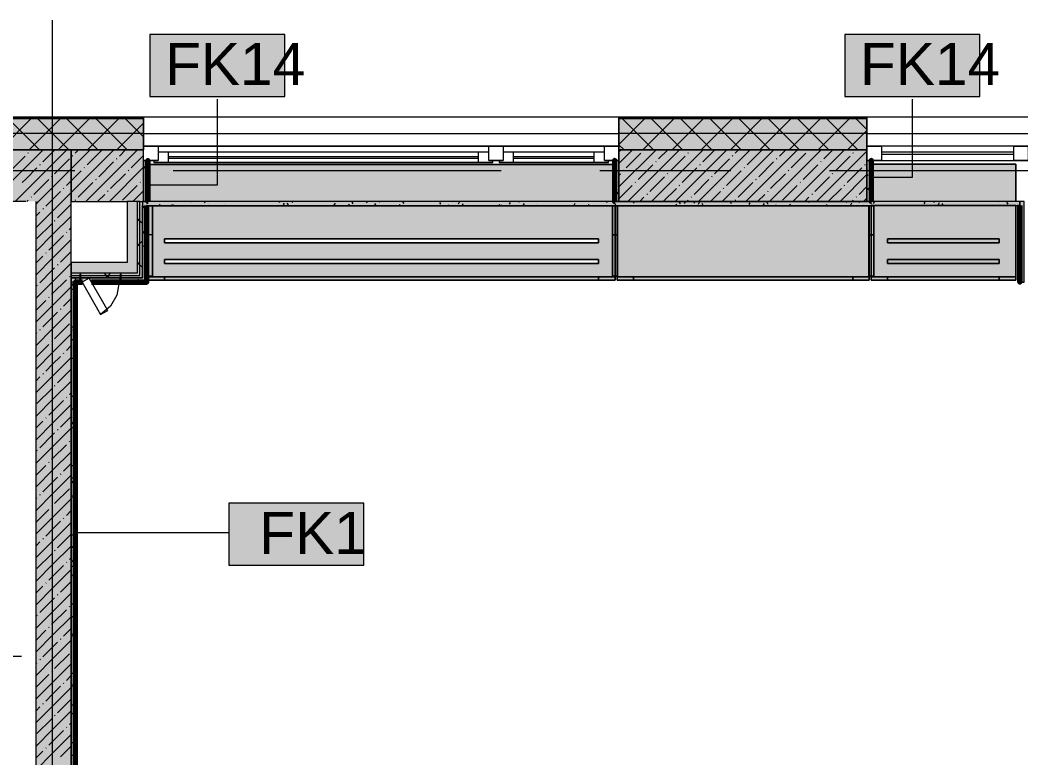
# Model space of a CAD drawing. Header units: millimetres. Extents: x -3817 to 677485, y -22715 to 103890.
# Drawn here: x 652628 to 657471, y 20333 to 23904 of the extents above; entities that cross this region are included whole.
import ezdxf

# ---------------------------------------------------------------- set-up
doc = ezdxf.new("R2010")
doc.units = ezdxf.units.MM
doc.layers.add('PDF _Геометрия', color=7, linetype='Continuous', true_color=0x1d1d1d)
doc.layers.add('PDF _Сплошная заливка', color=7, linetype='Continuous', true_color=0xffffff)
doc.layers.add('PDF _Текст', color=7, linetype='Continuous')
doc.styles.add('PDF GOST-Common', font='arial.ttf')

msp = doc.modelspace()

# ---------------------------------------------------------------- hatches: boundary and pattern name
at = {"layer": 'PDF _Сплошная заливка', "transparency": 33554559}
h = msp.add_hatch(color=256, dxfattribs=at)
h.paths.add_polyline_path([(677305.5, 23275.9), (677305.5, 23425.9), (672225.7, 23425.9), (672225.7, 23275.9), (677155.5, 23275.9)], flags=0)
h.paths.add_polyline_path([(666710.8, 23275.9), (666775.9, 23275.9), (666775.9, 23425.9), (665625.5, 23425.9), (665625.5, 23275.9)], flags=0)
h.paths.add_polyline_path([(663325.5, 23275.9), (663325.5, 23425.9), (662025.9, 23425.9), (662025.9, 23275.9), (663125.5, 23275.9)], flags=0)
h.paths.add_polyline_path([(671015.1, 23275.9), (671325.7, 23275.9), (671325.7, 23425.9), (669975.9, 23425.9), (669975.9, 23275.9)], flags=0)
h.paths.add_polyline_path([(667675.9, 23275.9), (669075.9, 23275.9), (669075.9, 23425.9), (667675.9, 23425.9)], flags=0)
h.paths.add_polyline_path([(645365.5, 23275.9), (645385.5, 23275.9), (645385.5, 23425.9), (645365.5, 23425.9)], flags=0)
h.paths.add_polyline_path([(661125.9, 23275.9), (661125.9, 23425.9), (659825.9, 23425.9), (659825.9, 23275.9), (660971.8, 23275.9)], flags=0)
h.paths.add_polyline_path([(658245.5, 23275.9), (658925.9, 23275.9), (658925.9, 23425.9), (657505.5, 23425.9), (657505.5, 23275.9), (658102.3, 23275.9)], flags=0)
h.paths.add_polyline_path([(652875.5, 23275.9), (653225.5, 23275.9), (653225.5, 23425.9), (648685.5, 23425.9), (648685.5, 23275.9), (652655.5, 23275.9)], flags=0)
h.paths.add_polyline_path([(656667.6, 23275.9), (656725.5, 23275.9), (656725.5, 23425.9), (655525.5, 23425.9), (655525.5, 23275.9)], flags=0)
h = msp.add_hatch(color=256, dxfattribs=at)
h.paths.add_polyline_path([(652655.5, 23025.9), (652655.5, 23275.9), (648685.5, 23275.9), (648685.5, 23025.9), (652536.1, 23025.9)], flags=0)
h.paths.add_polyline_path([(645125.5, 23025.9), (645385.5, 23025.9), (645385.5, 23275.9), (645105.5, 23275.9), (645105.5, 23025.9)], flags=0)
for points in [[(652655.5, 19405.9), (652875.5, 19405.9), (652875.5, 23275.9), (652655.5, 23275.9), (652655.5, 23025.9), (652785.5, 23025.9), (652785.5, 19635.9), (652655.5, 19635.9), (652655.5, 19625.9)], [(653208, 22655.9), (653220.5, 22655.9), (653220.5, 23025.9), (653208, 23025.9), (653208, 22668.4)], [(653240.5, 23005.9), (657465.5, 23005.9), (657465.5, 23025.9), (653220.5, 23025.9), (653220.5, 23005.9)], [(652875.5, 22668.4), (652917.7, 22668.4), (652917.7, 22674.9), (652922.7, 22674.9), (652922.7, 22668.4), (653112.7, 22670), (653112.7, 22674.9), (653117.7, 22674.9), (653117.7, 22668.4), (653195.5, 22668.4), (653195.5, 22680.9), (652875.5, 22680.9)], [(652875.5, 15775.9), (652895.5, 15775.9), (652895.5, 22655.9), (652875.5, 22655.9), (652875.5, 16308.4)]]:
    msp.add_hatch(color=256, dxfattribs=at).paths.add_polyline_path(points)
h = msp.add_hatch(color=256, dxfattribs=at)
h.paths.add_polyline_path([(665625.5, 23025.9), (666775.9, 23025.9), (666775.9, 23275.9), (665625.5, 23275.9)], flags=0)
h.paths.add_polyline_path([(673115.5, 23025.9), (673115.5, 23275.9), (672925.5, 23275.9), (672925.5, 23025.9)], flags=0)
h.paths.add_polyline_path([(668175.9, 23025.9), (669075.9, 23025.9), (669075.9, 23275.9), (668175.9, 23275.9), (668175.9, 23115.1)], flags=0)
h.paths.add_polyline_path([(671325.7, 23025.9), (671325.7, 23275.9), (669975.9, 23275.9), (669975.9, 23025.9), (671015.1, 23025.9)], flags=0)
h.paths.add_polyline_path([(656667.6, 23025.9), (656725.5, 23025.9), (656725.5, 23275.9), (655525.5, 23275.9), (655525.5, 23025.9)], flags=0)
h.paths.add_polyline_path([(653195.5, 23025.9), (653225.5, 23025.9), (653225.5, 23275.9), (652875.5, 23275.9), (652875.5, 23025.9), (653145.5, 23025.9)], flags=0)
h.paths.add_polyline_path([(662238.4, 23025.9), (662425.5, 23025.9), (662425.5, 23275.9), (662025.9, 23275.9), (662025.9, 23025.9), (662225.9, 23025.9)], flags=0)
h.paths.add_polyline_path([(658245.5, 23025.9), (658925.9, 23025.9), (658925.9, 23275.9), (658245.5, 23275.9)], flags=0)
h.paths.add_polyline_path([(663325.5, 23025.9), (663325.5, 23275.9), (663125.5, 23275.9), (663125.5, 23025.9), (663313.4, 23025.9)], flags=0)
h.paths.add_polyline_path([(659825.9, 23025.9), (661125.9, 23025.9), (661125.9, 23275.9), (659825.9, 23275.9)], flags=0)
at = {"layer": 'PDF _Сплошная заливка', "true_color": 0xeae6de, "transparency": 33554559}
for points in [[(653798.1, 23025.9), (655504.5, 23025.9), (655504.5, 23205.1), (653246.5, 23205.1), (653246.5, 23025.9)], [(656736.7, 22644.9), (656736.7, 23004.9), (655516.5, 23004.9), (655516.5, 22644.9), (656667.6, 22644.9)]]:
    msp.add_hatch(color=254, dxfattribs=at).paths.add_polyline_path(points)
h = msp.add_hatch(color=254, dxfattribs=at)
h.paths.add_polyline_path([(653246.5, 22645.2), (655506.5, 22645.2), (655506.5, 23005.1), (653268.5, 23003.5), (653266.4, 22665.1), (653246.5, 22665.1)], flags=0)
h.paths.add_polyline_path([(653326.5, 22725.2), (653326.5, 22745.2), (655426.5, 22745.2), (655426.5, 22725.2), (653798.1, 22725.2)], flags=0)
h.paths.add_polyline_path([(653326.5, 22825.2), (653326.5, 22845.2), (655426.5, 22845.2), (655426.5, 22825.2), (653798.1, 22825.2)], flags=0)
at = {"layer": 'PDF _Сплошная заливка', "true_color": 0xf4f2ee, "transparency": 33554559}
msp.add_hatch(color=7, dxfattribs=at).paths.add_polyline_path([(653246.5, 22665.1), (653268.5, 22667.2), (653268.5, 23005.1), (653246.5, 23005.1), (653246.5, 22987.5)])
at = {"layer": 'PDF _Сплошная заливка', "true_color": 0xe7e7e7, "transparency": 33554559}
msp.add_hatch(color=254, dxfattribs=at).paths.add_polyline_path([(653080.7, 22680.9), (653145.5, 22680.9), (653145.5, 22730.9), (652875.5, 22730.9), (652875.5, 22680.9), (652895.5, 22680.9)])
at = {"layer": 'PDF _Сплошная заливка', "transparency": 33554559}
h = msp.add_hatch(color=256, dxfattribs=at)
h.paths.add_polyline_path([(653112.7, 22655.9), (653112.7, 22668.4), (652922.7, 22668.4), (652922.7, 22655.9), (653080.7, 22655.9)], flags=0)
h.paths.add_polyline_path([(653208, 22655.9), (653208, 22668.4), (653117.7, 22667), (653117.7, 22655.9), (653145.5, 22655.9)], flags=0)
h.paths.add_polyline_path([(652875.5, 22655.9), (652917.7, 22657), (652917.7, 22668.4), (652875.5, 22668.4)], flags=0)
h = msp.add_hatch(color=256, dxfattribs=at)
h.paths.add_polyline_path([(652927.7, 22635.9), (652929.4, 22635.9), (652962.4, 22654.9), (652973.3, 22635.9), (653112.7, 22635.9), (653112.7, 22655.9), (652922.7, 22655.9), (652922.7, 22635.9)], flags=0)
h.paths.add_polyline_path([(652917.7, 22635.9), (652917.7, 22655.9), (652875.5, 22655.9), (652875.5, 22635.9)], flags=0)
h.paths.add_polyline_path([(653220.5, 22635.9), (653220.5, 22655.9), (653117.7, 22655.9), (653117.7, 22635.9)], flags=0)

# ---------------------------------------------------------------- linework, layer by layer
at = {"layer": 'PDF _Геометрия', "color": 253, "lineweight": 9, "true_color": 0xaaaaaa}
for points in [[(652785.5, 19080.6), (652785.5, 21404.1), (652785.5, 23904.1)], [(655525.5, 23293.9), (653225.5, 23293.9)], [(653295.5, 23293.9), (655455.5, 23293.9)], [(657505.5, 23293.9), (656725.5, 23293.9)], [(657435.5, 23263.9), (656795.5, 23263.9)], [(657435.5, 23253.9), (656795.5, 23253.9)], [(653225.5, 23223.9), (653295.5, 23223.9)], [(653345.5, 23243.9), (654845.5, 23243.9)], [(654845.5, 23233.9), (653345.5, 23233.9)], [(655015.5, 23243.9), (655405.5, 23243.9)], [(655405.5, 23233.9), (655015.5, 23233.9)], [(655455.5, 23223.9), (655525.5, 23223.9)], [(656725.5, 23223.9), (657505.5, 23223.9)], [(652257.7, 23175.9), (652892.7, 23175.9)], [(653368.9, 23175.9), (654956.4, 23175.9)], [(655432.7, 23175.9), (656067.7, 23175.9)], [(656543.9, 23175.9), (658131.4, 23175.9)], [(652705.5, 19635.9), (652705.5, 23025.9)], [(653107.7, 22634.9), (653096.9, 22573.3), (653065.6, 22519.2), (653017.7, 22479)]]:
    msp.add_lwpolyline(points, dxfattribs=at)
at = {"layer": 'PDF _Геометрия', "color": 7, "lineweight": 9}
for points in [[(653909.6, 23834.8), (653256.5, 23834.8), (653256.5, 23534.8), (653909.6, 23534.8)], [(657272, 23834.8), (656618.9, 23834.8), (656618.9, 23534.8), (657272, 23534.8)], [(648685.5, 23275.9), (652655.5, 23275.9)], [(653225.5, 23275.9), (652875.5, 23275.9)], [(656725.5, 23275.9), (655525.5, 23275.9)], [(655525.5, 23025.9), (656725.5, 23025.9)], [(654291, 21565.6), (653637.9, 21565.6), (653637.9, 21265.6), (654291, 21265.6)]]:
    msp.add_lwpolyline(points, close=True, dxfattribs=at)
for points in [[(653246.7, 23106.9), (653583.1, 23106.9), (653583.1, 23520.9)], [(656760.3, 23143.4), (656945.5, 23143.4), (656945.5, 23520.9)], [(653225.5, 23428.9), (648685.5, 23428.9)], [(653225.5, 23425.9), (648685.5, 23425.9)], [(656725.5, 23428.9), (655525.5, 23428.9)], [(656725.5, 23425.9), (655525.5, 23425.9)], [(653225.5, 23354.9), (648685.5, 23354.9)], [(656725.5, 23354.9), (655525.5, 23354.9)], [(652875.5, 22680.9), (652895.5, 22680.9), (653145.5, 22680.9), (653195.5, 22680.9), (653195.5, 23025.9), (653145.5, 23025.9)], [(653117.7, 22668.4), (653145.5, 22668.4), (653195.5, 22668.4), (653208, 22668.4), (653208, 23025.9), (653195.5, 23025.9)], [(653208, 23025.9), (653220.5, 23025.9), (653225.5, 23025.9), (653220.5, 23025.9), (653220.5, 23005.9)], [(657464.5, 23005.9), (657465.5, 23005.9)], [(652875.5, 22668.4), (652895.5, 22668.4), (652917.7, 22668.4)], [(652922.7, 22668.4), (653112.7, 22668.4)], [(652875.5, 22635.9), (652875.5, 22655.9), (652895.5, 22655.9)], [(652895.5, 15795.9), (652895.5, 22634.9)], [(652908.2, 21423.7), (653637.9, 21423.7)], [(652635, 20823.9), (652122.7, 20823.9)]]:
    msp.add_lwpolyline(points, dxfattribs=at)
at = {"layer": 'PDF _Геометрия', "color": 9, "lineweight": 9, "true_color": 0xc0c0c0}
for points in [[(655525.5, 23223.7), (655525.5, 23275.9), (655525.5, 23025.9), (653225.5, 23025.9), (653225.5, 23275.9), (653225.5, 23433.9), (648685.5, 23433.9), (648685.5, 23275.9), (648685.5, 23025.9), (652536.1, 23025.9)], [(657505.5, 23433.9), (656725.5, 23433.9), (656725.5, 23275.9), (656725.5, 23433.9), (655525.5, 23433.9), (655525.5, 23275.9), (655525.5, 23433.9), (653225.5, 23433.9), (653225.5, 23275.9)], [(649795.5, 19405.9), (652655.5, 19405.9), (652875.5, 19405.9), (652875.5, 23275.9), (652655.5, 23275.9), (652875.5, 23275.9), (652875.5, 23025.9), (653145.5, 23025.9), (653145.5, 22730.9), (652895.5, 22730.9), (652875.5, 22730.9), (652875.5, 22680.9), (652875.5, 22668.4), (652875.5, 22655.9), (652875.5, 22635.9), (652875.5, 15775.9), (652895.5, 15775.9), (653170.5, 15775.9)], [(652655.5, 23025.9), (652536.1, 23025.9), (648685.5, 23025.9), (648685.5, 23005.9), (652536.1, 23005.9)], [(653117.7, 22635.9), (653220.5, 22635.9), (653240.5, 22635.9), (653240.5, 23005.9)], [(653241.5, 23005.9), (657464.5, 23005.9)], [(657465.5, 23005.9), (657465.5, 23025.9), (656725.5, 23025.9)], [(657485.5, 22635.9), (657485.5, 23025.9), (657465.5, 23025.9), (657465.5, 22634.9), (657485.5, 22634.9)], [(652895.5, 22635.9), (652895.5, 22655.9), (652917.7, 22655.9), (652875.5, 22655.9)], [(652917.7, 22635.9), (652875.5, 22635.9)], [(652929.4, 22635.9), (652922.7, 22635.9)], [(653112.7, 22635.9), (652973.3, 22635.9)]]:
    msp.add_lwpolyline(points, dxfattribs=at)
at = {"layer": 'PDF _Геометрия', "lineweight": 9}
for points in [[(652530, 23275.9), (652680, 23425.9)], [(652722.1, 23275.9), (652572.1, 23425.9)], [(652671.4, 23275.9), (652821.4, 23425.9)], [(652863.5, 23275.9), (652713.5, 23425.9)], [(652812.9, 23275.9), (652962.9, 23425.9)], [(653004.9, 23275.9), (652854.9, 23425.9)], [(652954.3, 23275.9), (653104.3, 23425.9)], [(653146.4, 23275.9), (652996.4, 23425.9)], [(653095.7, 23275.9), (653225.5, 23405.6)], [(653225.5, 23338.2), (653137.8, 23425.9)], [(655525.5, 23301.5), (655649.9, 23425.9)], [(655692, 23275.9), (655542, 23425.9)], [(655641.3, 23275.9), (655791.3, 23425.9)], [(655833.4, 23275.9), (655683.4, 23425.9)], [(655782.7, 23275.9), (655932.7, 23425.9)], [(655974.8, 23275.9), (655824.8, 23425.9)], [(655924.1, 23275.9), (656074.1, 23425.9)], [(656116.2, 23275.9), (655966.2, 23425.9)], [(656065.5, 23275.9), (656215.5, 23425.9)], [(656257.6, 23275.9), (656107.6, 23425.9)], [(656207, 23275.9), (656357, 23425.9)], [(656399.1, 23275.9), (656249.1, 23425.9)], [(656348.4, 23275.9), (656498.4, 23425.9)], [(656540.5, 23275.9), (656390.5, 23425.9)], [(656489.8, 23275.9), (656639.8, 23425.9)], [(656681.9, 23275.9), (656531.9, 23425.9)], [(656725.5, 23373.7), (656673.3, 23425.9)], [(656631.2, 23275.9), (656725.5, 23370.1)], [(655550.5, 23275.9), (655525.5, 23300.9)], [(652489.7, 23025.9), (652655.5, 23191.6), (652739.7, 23275.9)], [(652603.8, 23025.9), (652655.5, 23077.6), (652853.8, 23275.9)], [(652666.9, 23260.1), (652669.3, 23262.5)], [(652681.2, 23274.3), (652682.7, 23275.9)], [(652705.5, 23013.5), (652717.8, 23025.9), (652875.5, 23183.5), (652967.8, 23275.9)], [(652705.5, 22899.5), (652785.5, 22979.5), (652875.5, 23069.5), (653081.9, 23275.9)], [(652738.2, 23217.3), (652796.7, 23275.9)], [(652880.8, 23245.8), (652883.1, 23248.2)], [(652895, 23260.1), (652910.8, 23275.9)], [(652945.9, 23025.9), (653195.9, 23275.9)], [(652952, 23203.1), (653023.3, 23274.3)], [(653108.9, 23245.8), (653138.9, 23275.9)], [(653165.9, 23188.8), (653225.5, 23248.4)], [(655525.5, 23210.4), (655590.9, 23275.9)], [(655525.5, 23096.3), (655705, 23275.9)], [(655525.5, 23267.4), (655533.9, 23275.9)], [(655560.9, 23188.8), (655632.2, 23260.1)], [(655569, 23025.9), (655819, 23275.9)], [(655646.5, 23274.3), (655648, 23275.9)], [(655683.1, 23025.9), (655933.1, 23275.9)], [(655717.7, 23231.6), (655762, 23275.9)], [(655797.1, 23025.9), (656047.1, 23275.9)], [(655860.3, 23260.1), (655862.7, 23262.5)], [(655874.6, 23274.3), (655876.1, 23275.9)], [(655911.2, 23025.9), (656161.2, 23275.9)], [(655931.6, 23217.3), (655990.1, 23275.9)], [(656025.2, 23025.9), (656275.2, 23275.9)], [(656074.1, 23245.8), (656076.5, 23248.2)], [(656088.4, 23260.1), (656104.2, 23275.9)], [(656139.3, 23025.9), (656389.3, 23275.9)], [(656145.4, 23203.1), (656216.7, 23274.3)], [(656253.3, 23025.9), (656503.3, 23275.9)], [(656302.2, 23245.8), (656332.3, 23275.9)], [(656359.3, 23188.8), (656430.5, 23260.1)], [(656367.4, 23025.9), (656617.4, 23275.9)], [(656444.8, 23274.3), (656446.3, 23275.9)], [(656481.4, 23025.9), (656725.5, 23269.9)], [(656516.1, 23231.6), (656560.4, 23275.9)], [(656658.6, 23260.1), (656661, 23262.5)], [(656672.9, 23274.3), (656674.4, 23275.9)], [(652581.4, 23174.6), (652652.7, 23245.8)], [(652723.9, 23203.1), (652726.3, 23205.4)], [(652795.2, 23160.3), (652866.5, 23231.6)], [(653009.1, 23146), (653080.3, 23217.3)], [(653094.6, 23231.6), (653097, 23233.9)], [(655617.9, 23131.8), (655689.2, 23203.1)], [(655703.5, 23217.3), (655705.8, 23219.7)], [(655774.8, 23174.6), (655846, 23245.8)], [(655917.3, 23203.1), (655919.7, 23205.4)], [(655988.6, 23160.3), (656059.9, 23231.6)], [(656202.4, 23146), (656273.7, 23217.3)], [(656288, 23231.6), (656290.4, 23233.9)], [(656416.3, 23131.8), (656487.6, 23203.1)], [(656501.8, 23217.3), (656504.2, 23219.7)], [(656573.1, 23174.6), (656644.4, 23245.8)], [(656715.7, 23203.1), (656718, 23205.4)], [(652638.4, 23117.5), (652655.5, 23134.6), (652709.7, 23188.8)], [(652852.2, 23103.3), (652875.5, 23126.5), (652923.5, 23174.6)], [(652937.8, 23188.8), (652940.2, 23191.2)], [(653060, 23025.9), (653225.5, 23191.4)], [(653066.1, 23089), (653137.4, 23160.3)], [(653151.6, 23174.6), (653154, 23176.9)], [(655525.5, 23153.4), (655532.4, 23160.3)], [(655546.7, 23174.6), (655549, 23176.9)], [(655760.5, 23160.3), (655762.9, 23162.7)], [(655831.8, 23117.5), (655903.1, 23188.8)], [(656045.6, 23103.3), (656116.9, 23174.6)], [(656131.2, 23188.8), (656133.5, 23191.2)], [(656259.5, 23089), (656330.7, 23160.3)], [(656345, 23174.6), (656347.4, 23176.9)], [(656558.8, 23160.3), (656561.2, 23162.7)], [(656595.5, 23025.9), (656725.5, 23155.9)], [(656630.1, 23117.5), (656701.4, 23188.8)], [(652695.4, 23060.5), (652766.7, 23131.8)], [(652781, 23146), (652783.3, 23148.4)], [(652909.3, 23046.2), (652980.6, 23117.5)], [(652994.8, 23131.8), (652997.2, 23134.2)], [(653123.1, 23032), (653194.4, 23103.3)], [(653208.7, 23117.5), (653211, 23119.9)], [(653222.9, 23131.8), (653225.5, 23134.4)], [(655525.5, 23039.3), (655589.4, 23103.3)], [(655603.7, 23117.5), (655606.1, 23119.9)], [(655675, 23074.8), (655746.2, 23146)], [(655817.5, 23103.3), (655819.9, 23105.6)], [(655888.8, 23060.5), (655960.1, 23131.8)], [(655974.3, 23146), (655976.7, 23148.4)], [(656102.7, 23046.2), (656173.9, 23117.5)], [(656188.2, 23131.8), (656190.6, 23134.2)], [(656316.5, 23032), (656387.8, 23103.3)], [(656402, 23117.5), (656404.4, 23119.9)], [(656473.3, 23074.8), (656544.6, 23146)], [(656615.9, 23103.3), (656618.2, 23105.6)], [(652752.5, 23003.5), (652774.8, 23025.9), (652823.7, 23074.8)], [(652838, 23089), (652840.4, 23091.4)], [(653002.9, 23025.9), (653037.6, 23060.5)], [(653051.8, 23074.8), (653054.2, 23077.1)], [(653174, 23025.9), (653225.5, 23077.3)], [(655660.7, 23060.5), (655663.1, 23062.9)], [(655740.1, 23025.9), (655803.3, 23089)], [(655968.2, 23025.9), (656017.1, 23074.8)], [(656031.4, 23089), (656033.7, 23091.4)], [(656196.3, 23025.9), (656231, 23060.5)], [(656245.2, 23074.8), (656247.6, 23077.1)], [(656459.1, 23060.5), (656461.4, 23062.9)], [(656538.5, 23025.9), (656601.6, 23089)], [(656687.2, 23060.5), (656725.5, 23098.8)], [(652660.8, 23025.9), (652666.9, 23032)], [(652681.2, 23046.2), (652683.5, 23048.6)], [(652809.5, 22946.5), (652875.5, 23012.5)], [(652895, 23032), (652897.4, 23034.4)], [(653195.5, 23022.1), (653199.3, 23025.9)], [(655626.1, 23025.9), (655646.5, 23046.2)], [(655854.2, 23025.9), (655860.3, 23032)], [(655874.6, 23046.2), (655876.9, 23048.6)], [(656088.4, 23032), (656090.8, 23034.4)], [(656424.4, 23025.9), (656444.8, 23046.2)], [(656652.5, 23025.9), (656658.6, 23032)], [(656672.9, 23046.2), (656675.3, 23048.6)], [(656709.5, 23025.9), (656725.5, 23041.8)], [(652705.5, 22956.5), (652723.9, 22975)], [(652738.2, 22989.2), (652740.6, 22991.6)], [(652705.5, 22785.4), (652785.5, 22865.4), (652875.5, 22955.4)], [(652709.7, 22846.7), (652781, 22917.9)], [(652795.2, 22932.2), (652797.6, 22934.6)], [(653220.5, 22918.9), (653208, 22931.4), (653195.5, 22943.9)], [(652766.7, 22789.6), (652785.5, 22808.4), (652838, 22860.9)], [(652852.2, 22875.2), (652854.6, 22877.5)], [(652866.5, 22889.4), (652875.5, 22898.4)], [(652705.5, 22671.4), (652785.5, 22751.4), (652875.5, 22841.4)], [(653195.5, 22809.9), (653208, 22822.4), (653220.5, 22834.9)], [(652752.5, 22775.4), (652754.8, 22777.8)], [(652823.7, 22732.6), (652875.5, 22784.4)], [(652705.5, 22728.4), (652738.2, 22761.1)], [(652705.5, 22557.3), (652785.5, 22637.3), (652875.5, 22727.3)], [(652809.5, 22718.4), (652811.8, 22720.7)], [(653220.5, 22706.8), (653208, 22719.3), (653195.5, 22731.8)], [(652723.9, 22632.8), (652785.5, 22694.4), (652795.2, 22704.1)], [(653059.3, 22655.9), (653046.8, 22668.4), (653034.3, 22680.9)], [(653041.4, 22655.9), (653053.9, 22668.4), (653066.4, 22680.9)], [(652709.7, 22618.6), (652712.1, 22620.9)], [(652781, 22575.8), (652785.5, 22580.3), (652852.2, 22647.1)], [(652866.5, 22661.3), (652868.9, 22663.7)], [(652705.5, 22443.3), (652785.5, 22523.3), (652875.5, 22613.3)], [(652705.5, 22500.3), (652752.5, 22547.3)], [(652766.7, 22561.5), (652769.1, 22563.9)], [(652838, 22518.8), (652875.5, 22556.3)], [(652705.5, 22329.2), (652785.5, 22409.2), (652875.5, 22499.2)], [(652738.2, 22419), (652785.5, 22466.3), (652809.5, 22490.3)], [(652823.7, 22504.5), (652826.1, 22506.9)], [(652795.2, 22362), (652866.5, 22433.2)], [(652705.5, 22386.3), (652709.7, 22390.5)], [(652705.5, 22215.2), (652785.5, 22295.2), (652875.5, 22385.2)], [(652723.9, 22404.7), (652726.3, 22407.1)], [(652705.5, 22272.2), (652766.7, 22333.4)], [(652781, 22347.7), (652783.3, 22350.1)], [(652852.2, 22304.9), (652875.5, 22328.2)], [(652838, 22290.7), (652840.4, 22293)], [(652705.5, 22101.1), (652785.5, 22181.1), (652875.5, 22271.1)], [(652752.5, 22205.1), (652785.5, 22238.2), (652823.7, 22276.4)], [(652738.2, 22190.9), (652740.6, 22193.3)], [(652809.5, 22148.1), (652875.5, 22214.1)], [(652705.5, 22158.2), (652723.9, 22176.6)], [(652705.5, 21987.1), (652785.5, 22067.1), (652875.5, 22157.1)], [(652795.2, 22133.9), (652797.6, 22136.2)], [(652709.7, 22048.3), (652781, 22119.6)], [(652866.5, 22091.1), (652875.5, 22100.1)], [(652705.5, 21873), (652785.5, 21953), (652875.5, 22043)], [(652766.7, 21991.3), (652785.5, 22010.1), (652838, 22062.6)], [(652852.2, 22076.8), (652854.6, 22079.2)], [(652705.5, 21930.1), (652738.2, 21962.8)], [(652752.5, 21977), (652754.8, 21979.4)], [(652823.7, 21934.3), (652875.5, 21986)], [(652705.5, 21759), (652785.5, 21839), (652875.5, 21929)], [(652723.9, 21834.5), (652785.5, 21896), (652795.2, 21905.8)], [(652809.5, 21920), (652811.8, 21922.4)], [(652781, 21777.5), (652785.5, 21782), (652852.2, 21848.7)], [(652866.5, 21863), (652868.9, 21865.4)], [(652705.5, 21644.9), (652785.5, 21724.9), (652875.5, 21814.9)], [(652709.7, 21820.2), (652712.1, 21822.6)], [(652705.5, 21702), (652752.5, 21748.9)], [(652766.7, 21763.2), (652769.1, 21765.6)], [(652838, 21720.4), (652875.5, 21757.9)], [(652705.5, 21530.9), (652785.5, 21610.9), (652875.5, 21700.9)], [(652823.7, 21706.2), (652826.1, 21708.5)], [(652738.2, 21620.6), (652785.5, 21667.9), (652809.5, 21691.9)], [(652723.9, 21606.4), (652726.3, 21608.7)], [(652795.2, 21563.6), (652866.5, 21634.9)], [(652705.5, 21587.9), (652709.7, 21592.1)], [(652705.5, 21416.8), (652785.5, 21496.8), (652875.5, 21586.8)], [(652781, 21549.4), (652783.3, 21551.7)], [(652705.5, 21473.9), (652766.7, 21535.1)], [(652852.2, 21506.6), (652875.5, 21529.8)], [(652705.5, 21302.8), (652785.5, 21382.8), (652875.5, 21472.8)], [(652752.5, 21406.8), (652785.5, 21439.8), (652823.7, 21478.1)], [(652838, 21492.3), (652840.4, 21494.7)], [(652809.5, 21349.8), (652875.5, 21415.8)], [(652705.5, 21359.8), (652723.9, 21378.3)], [(652705.5, 21188.7), (652785.5, 21268.7), (652875.5, 21358.7)], [(652738.2, 21392.5), (652740.6, 21394.9)], [(652709.7, 21250), (652781, 21321.3)], [(652795.2, 21335.5), (652797.6, 21337.9)], [(652766.7, 21192.9), (652785.5, 21211.7), (652838, 21264.2)], [(652852.2, 21278.5), (652854.6, 21280.9)], [(652866.5, 21292.7), (652875.5, 21301.7)], [(652705.5, 21074.7), (652785.5, 21154.7), (652875.5, 21244.7)], [(652705.5, 21131.7), (652738.2, 21164.4)], [(652752.5, 21178.7), (652754.8, 21181.1)], [(652823.7, 21135.9), (652875.5, 21187.7)], [(652705.5, 20960.6), (652785.5, 21040.6), (652875.5, 21130.6)], [(652809.5, 21121.7), (652811.8, 21124)], [(652723.9, 21036.1), (652785.5, 21097.7), (652795.2, 21107.4)], [(652866.5, 21064.6), (652868.9, 21067)], [(652709.7, 21021.9), (652712.1, 21024.2)], [(652781, 20979.1), (652785.5, 20983.6), (652852.2, 21050.4)], [(652705.5, 20846.6), (652785.5, 20926.6), (652875.5, 21016.6)], [(652705.5, 20903.6), (652752.5, 20950.6)], [(652766.7, 20964.9), (652769.1, 20967.2)], [(652838, 20922.1), (652875.5, 20959.6)], [(652705.5, 20732.5), (652785.5, 20812.5), (652875.5, 20902.5)], [(652738.2, 20822.3), (652785.5, 20869.6), (652809.5, 20893.6)], [(652823.7, 20907.8), (652826.1, 20910.2)], [(652795.2, 20765.3), (652866.5, 20836.5)], [(652705.5, 20789.6), (652709.7, 20793.8)], [(652705.5, 20618.5), (652785.5, 20698.5), (652875.5, 20788.5)], [(652723.9, 20808), (652726.3, 20810.4)], [(652705.5, 20675.5), (652766.7, 20736.8)], [(652781, 20751), (652783.3, 20753.4)], [(652852.2, 20708.2), (652875.5, 20731.5)], [(652752.5, 20608.4), (652785.5, 20641.5), (652823.7, 20679.7)], [(652838, 20694), (652840.4, 20696.4)], [(652705.5, 20504.4), (652785.5, 20584.4), (652875.5, 20674.4)], [(652738.2, 20594.2), (652740.6, 20596.6)], [(652809.5, 20551.4), (652875.5, 20617.4)], [(652705.5, 20561.5), (652723.9, 20579.9)], [(652705.5, 20390.4), (652785.5, 20470.4), (652875.5, 20560.4)], [(652795.2, 20537.2), (652797.6, 20539.5)], [(652709.7, 20451.6), (652781, 20522.9)], [(652866.5, 20494.4), (652875.5, 20503.4)], [(652705.5, 20276.3), (652785.5, 20356.3), (652875.5, 20446.3)], [(652766.7, 20394.6), (652785.5, 20413.4), (652838, 20465.9)], [(652852.2, 20480.1), (652854.6, 20482.5)], [(652823.7, 20337.6), (652875.5, 20389.3)], [(652705.5, 20333.4), (652738.2, 20366.1)], [(652752.5, 20380.3), (652754.8, 20382.7)]]:
    msp.add_lwpolyline(points, dxfattribs=at)
at = {"layer": 'PDF _Геометрия', "color": 116, "lineweight": 13, "true_color": 0x008040}
for points in [[(653225.5, 23354.9), (655525.5, 23354.9)], [(656725.5, 23354.9), (657505.5, 23354.9)]]:
    msp.add_lwpolyline(points, dxfattribs=at)
at = {"layer": 'PDF _Геометрия', "color": 253, "lineweight": 13, "true_color": 0xaaaaaa}
for points in [[(653295.5, 23293.9), (653295.5, 23223.9), (653225.5, 23223.9), (653225.5, 23293.9)], [(653275.5, 23213.9), (654915.5, 23213.9), (654915.5, 23223.9), (654895.5, 23223.9), (654895.5, 23263.9), (653295.5, 23263.9), (653295.5, 23223.9), (653275.5, 23223.9)], [(654965.5, 23293.9), (654965.5, 23223.9), (654895.5, 23223.9), (654895.5, 23293.9)], [(654945.5, 23213.9), (655475.5, 23213.9), (655475.5, 23223.9), (655455.5, 23223.9), (655455.5, 23263.9), (654965.5, 23263.9), (654965.5, 23223.9), (654945.5, 23223.9)], [(655525.5, 23293.9), (655525.5, 23223.9), (655455.5, 23223.9), (655455.5, 23293.9)], [(656795.5, 23293.9), (656795.5, 23223.9), (656725.5, 23223.9), (656725.5, 23293.9)], [(657505.5, 23293.9), (657505.5, 23223.9), (657435.5, 23223.9), (657435.5, 23293.9)], [(652922.7, 22674.9), (652917.7, 22674.9), (652917.7, 22634.9), (652922.7, 22634.9)], [(653112.7, 22674.9), (653112.7, 22634.9), (653117.7, 22634.9), (653117.7, 22674.9)], [(653017.7, 22479), (653052.4, 22499), (652962.4, 22654.9), (652927.7, 22634.9)]]:
    msp.add_lwpolyline(points, close=True, dxfattribs=at)
for points in [[(653345.5, 23213.9), (653345.5, 23263.9)], [(654845.5, 23213.9), (654845.5, 23263.9)], [(655015.5, 23213.9), (655015.5, 23263.9)], [(655405.5, 23213.9), (655405.5, 23263.9)], [(654915.5, 23213.9), (653275.5, 23213.9)], [(655475.5, 23213.9), (654945.5, 23213.9)]]:
    msp.add_lwpolyline(points, dxfattribs=at)
at = {"layer": 'PDF _Геометрия', "color": 9, "lineweight": 9, "true_color": 0xc0c0c0}
for points in [[(656725.5, 23025.9), (656725.5, 23275.9)], [(653245.5, 23025.9), (653245.5, 23223.9), (653225.5, 23223.9), (653225.5, 23025.9)], [(655525.5, 23025.9), (655525.5, 23223.7), (655505.5, 23223.7), (655505.5, 23025.9)], [(656745.7, 23025.9), (656745.7, 23223.9), (656725.7, 23223.9), (656725.7, 23025.9)], [(653220.5, 22655.9), (653117.7, 22655.9), (653145.5, 22655.9), (653208, 22655.9), (653220.5, 22655.9), (653220.5, 23005.9)], [(653112.7, 22655.9), (652922.7, 22655.9)]]:
    msp.add_lwpolyline(points, close=True, dxfattribs=at)
at = {"layer": 'PDF _Геометрия', "color": 253, "lineweight": 9, "true_color": 0x9b9b9b}
for points in [[(653244.7, 23214.1), (653239.7, 23222.9)], [(655524.6, 23211.9), (655525.5, 23211.9)], [(656726.6, 23218.3), (656725.7, 23219.9)], [(653234, 23195.1), (653228.9, 23186.4)], [(653238.6, 23181.4), (653245.5, 23181.4)], [(653245.1, 23153.4), (653240.1, 23144.7)], [(655513.6, 23181.1), (655508.6, 23172.4)], [(655525.5, 23165.2), (655523.4, 23168.8)], [(656730.7, 23150.3), (656725.7, 23159)], [(656743.8, 23181.4), (656745.7, 23181.4)], [(653238.6, 23120.4), (653245.5, 23120.4)], [(655509.5, 23113.1), (655505.5, 23106.1)], [(655517.3, 23118.4), (655512.2, 23127.1)], [(655524.6, 23120.4), (655525.5, 23120.4)], [(656727.1, 23149.3), (656725.7, 23146.9)], [(655506.1, 23076.8), (655505.5, 23077.9)], [(655520.7, 23071.5), (655515.7, 23062.8)], [(656734.8, 23082.2), (656729.8, 23091)], [(656743.8, 23089.9), (656745.7, 23089.9)], [(656745.7, 23059.6), (656744.3, 23057.3)], [(653238.6, 23029), (653245.5, 23029)], [(653305, 23013.3), (653300.7, 23005.9)], [(653364.9, 23005.9), (653361.6, 23011.7)], [(653373, 23009.2), (653371.1, 23005.9)], [(653453, 23025.9), (653451.3, 23022.8)], [(653461, 23022.3), (653459, 23025.9)], [(653523.4, 23025.9), (653519.3, 23018.7)], [(653540.9, 23005.9), (653539.3, 23008.7)], [(653618.8, 23008.1), (653617.5, 23005.9)], [(653884.5, 23020.4), (653881.3, 23025.9)], [(653906.1, 23018.2), (653901.1, 23009.5)], [(653926.1, 23009.2), (653921.1, 23018)], [(653945.8, 23025.9), (653942.7, 23020.6)], [(654110.2, 23005.9), (654110.2, 23005.9)], [(654151.9, 23017.1), (654146.8, 23008.4)], [(654198.2, 23025.6), (654198.1, 23025.9)], [(654219.9, 23013), (654215.8, 23005.9)], [(654239.9, 23014.4), (654234.9, 23023.1)], [(654307.9, 23018.5), (654303.7, 23025.9)], [(654349.5, 23007.4), (654344.5, 23016.1)], [(654368.1, 23025.9), (654366.2, 23022.5)], [(654465.6, 23011.9), (654462.1, 23005.9)], [(654485.6, 23015.5), (654480.6, 23024.2)], [(654533.7, 23007.8), (654532.5, 23005.9)], [(654663.3, 23012.5), (654658.3, 23021.2)], [(654702.4, 23005.9), (654699.9, 23010.1)], [(654753, 23022), (654748, 23013.3)], [(654772.8, 23005.9), (654768, 23014.2)], [(654790.4, 23025.9), (654789.6, 23024.4)], [(654948.7, 23005.9), (654945.7, 23011.2)], [(654957.1, 23009.7), (654954.9, 23005.9)], [(654998.7, 23020.9), (654993.7, 23012.2)], [(655045.1, 23021.8), (655042.8, 23025.9)], [(655066.8, 23016.8), (655061.7, 23008.1)], [(655124.7, 23005.9), (655123.4, 23008.2)], [(655312.5, 23015.7), (655307.5, 23007)], [(655380.5, 23011.6), (655377.2, 23005.9)], [(655468.6, 23019.9), (655465.1, 23025.9)], [(655510.2, 23008.7), (655505.2, 23017.5)], [(655599.9, 23025.8), (655594.8, 23017)], [(655782.3, 23025.1), (655781.9, 23025.9)], [(655804, 23013.5), (655799.6, 23005.9)], [(655824, 23013.9), (655818.9, 23022.6)], [(655845.6, 23024.7), (655840.6, 23016)], [(655892, 23018), (655887.5, 23025.9)], [(655913.6, 23020.6), (655908.6, 23011.9)], [(655933.6, 23006.8), (655928.6, 23015.6)], [(656069.7, 23015), (656064.7, 23023.7)], [(656159.4, 23019.5), (656154.4, 23010.8)], [(656227.4, 23015.4), (656222.4, 23006.7)], [(656247.4, 23012), (656242.4, 23020.7)], [(656286.2, 23005.9), (656284, 23009.6)], [(656356.5, 23005.9), (656352, 23013.7)], [(656444.6, 23025.9), (656441.7, 23020.8)], [(656532.5, 23005.9), (656529.7, 23010.7)], [(656609.2, 23006.1), (656609.1, 23005.9)], [(656629.2, 23021.3), (656626.6, 23025.9)], [(656650.9, 23017.3), (656645.8, 23008.6)], [(656691, 23025.9), (656687.5, 23019.7)], [(656708.5, 23005.9), (656707.4, 23007.7)], [(656760.5, 23024.4), (656755.5, 23015.7)], [(657006.3, 23023.3), (657001.2, 23014.6)], [(657052.6, 23019.4), (657048.9, 23025.9)], [(657074.3, 23019.2), (657069.3, 23010.5)], [(657094.3, 23008.2), (657089.2, 23016.9)], [(657289.3, 23025.9), (657288.6, 23024.6)], [(657366.4, 23024.6), (657365.7, 23025.9)], [(657408, 23013.4), (657403, 23022.1)], [(657456.1, 23009.9), (657453.7, 23005.9)], [(653221.7, 22991), (653220.5, 22988.8)], [(653230.5, 22994.8), (653225.5, 23003.5)], [(653228.8, 22881.3), (653223.8, 22872.6)], [(653224.7, 22813.3), (653220.5, 22805.9)], [(653238.6, 22846.1), (653240.5, 22846.1)], [(653235.9, 22771.6), (653230.8, 22762.9)], [(653238.6, 22785.1), (653240.5, 22785.1)], [(657470.2, 22790.6), (657465.5, 22782.3)], [(653238.6, 22693.7), (653240.5, 22693.7)], [(652884.4, 22619), (652879.4, 22627.7)], [(652993, 22655.9), (652992.2, 22654.4)], [(653005.2, 22653.6), (653003.9, 22655.9)], [(653112.7, 22650.3), (653109.9, 22655.2)], [(653156.2, 22635.9), (653151.5, 22644)], [(653159.7, 22639.7), (653157.5, 22635.9)], [(653201.3, 22650.8), (653196.3, 22642.1)], [(652875.5, 22602.3), (652882.9, 22602.3)], [(652895.5, 22608.8), (652893.7, 22605.6)], [(652875.5, 22419.4), (652882.9, 22419.4)], [(652886.4, 22410.3), (652881.4, 22401.5)], [(652875.5, 22358.4), (652882.9, 22358.4)], [(652889.6, 22305.2), (652884.5, 22313.9)], [(652893.5, 22300.6), (652888.5, 22291.9)], [(652875.5, 22267), (652882.9, 22267)], [(652889.4, 22232.6), (652884.4, 22223.8)], [(652895.5, 22173.1), (652892.7, 22177.9)], [(652875.5, 22084.1), (652882.9, 22084.1)], [(652875.5, 22023.1), (652882.9, 22023.1)], [(652883.6, 21949.8), (652878.6, 21958.5)], [(652888.3, 21986.8), (652883.3, 21978.1)], [(652875.5, 21931.7), (652882.9, 21931.7)], [(652895.5, 21938.2), (652894.5, 21936.5)], [(652876.1, 21782.7), (652875.5, 21781.7)], [(652875.5, 21748.8), (652882.9, 21748.8)], [(652875.5, 21687.9), (652882.9, 21687.9)], [(652883.2, 21673), (652878.1, 21664.3)], [(652879.1, 21605), (652875.5, 21598.8)], [(652875.5, 21596.4), (652882.9, 21596.4)], [(652890.2, 21563.4), (652885.2, 21554.7)], [(652892.9, 21568), (652887.8, 21576.7)], [(652895.5, 21502.5), (652891.9, 21508.7)], [(652875.5, 21413.5), (652882.9, 21413.5)], [(652878, 21359.3), (652875.5, 21355)], [(652889.9, 21390.3), (652884.8, 21399)], [(652878.7, 21348.7), (652875.5, 21354.3)], [(652875.5, 21352.6), (652882.9, 21352.6)], [(652889.1, 21317.6), (652884.1, 21308.9)], [(652875.5, 21261.1), (652882.9, 21261.1)], [(652882.8, 21280.6), (652877.8, 21289.4)], [(652895.5, 21267.7), (652895.3, 21267.3)], [(652886.9, 21212.6), (652881.9, 21221.3)], [(652875.7, 21171), (652875.5, 21171.4)], [(652875.5, 21078.3), (652882.9, 21078.3)], [(652875.5, 21017.3), (652882.9, 21017.3)], [(652879.9, 20935.8), (652875.5, 20928.2)], [(652875.5, 20925.9), (652882.9, 20925.9)], [(652892.1, 20898.8), (652887, 20907.6)], [(652875.5, 20743), (652882.9, 20743)], [(652895.5, 20771), (652895.2, 20771.5)], [(652878.8, 20690.1), (652875.5, 20684.4)], [(652877.9, 20679.5), (652875.5, 20683.7)], [(652875.5, 20682), (652882.9, 20682)], [(652889.9, 20648.5), (652884.9, 20639.8)], [(652875.5, 20590.6), (652882.9, 20590.6)], [(652886.1, 20543.4), (652881.1, 20552.1)], [(652895.5, 20536.2), (652892, 20530.1)], [(652892.9, 20470.8), (652887.9, 20462.1)], [(652875.5, 20407.7), (652882.9, 20407.7)], [(652875.5, 20346.7), (652882.9, 20346.7)]]:
    msp.add_lwpolyline(points, dxfattribs=at)
at = {"layer": 'PDF _Геометрия', "color": 7, "lineweight": 70, "true_color": 0xffd2ff}
for points in [[(653246.5, 23025.9), (653246.5, 23223.9), (653245.5, 23223.9), (653245.5, 23025.9)], [(655505.5, 23025.9), (655505.5, 23223.7), (655504.5, 23223.7), (655504.5, 23025.9)], [(656746.7, 23025.9), (656746.7, 23223.9), (656745.7, 23223.9), (656745.7, 23025.9)]]:
    msp.add_lwpolyline(points, close=True, dxfattribs=at)
at = {"layer": 'PDF _Геометрия', "color": 253, "lineweight": 9, "true_color": 0xaba79f}
for points in [[(653246.5, 23025.9), (653246.5, 23205.1)], [(655506.5, 23005.1), (655494.5, 23005.1)], [(653268.5, 22865.1), (653268.5, 22667.2), (653268.5, 23003.5)], [(655506.5, 22661.2), (653246.5, 22661.2), (655506.5, 22661.2)], [(655426.5, 22661.2), (653326.5, 22661.2), (655426.5, 22661.2)], [(656736.5, 22660.9), (655516.5, 22660.9), (656736.5, 22660.9)], [(656656.5, 22660.9), (655596.5, 22660.9), (656656.5, 22660.9)], [(656736.5, 22644.9), (656736.5, 22660.9), (656736.5, 22644.9)], [(657445.7, 22661.9), (656745.7, 22661.9), (657445.7, 22661.9)], [(657365.7, 22661.9), (656825.7, 22661.9), (657365.7, 22661.9)], [(657445.7, 22646.5), (657445.7, 22661.9), (657445.7, 22646.5)]]:
    msp.add_lwpolyline(points, dxfattribs=at)
at = {"layer": 'PDF _Геометрия', "color": 8, "lineweight": 9, "true_color": 0x808080}
for points in [[(653246.5, 23205.1), (655504.5, 23205.1), (653246.5, 23205.1), (653246.5, 23025.9)], [(653244.5, 23005.1), (653268.5, 23005.1), (653268.5, 22665.1), (653268.5, 22865.1)], [(655518.5, 23005.1), (655506.5, 23005.1)], [(657445.9, 23005.9), (657445.9, 22645.9), (656745.7, 22645.9), (656745.7, 23005.9), (657445.7, 23005.9)], [(655506.5, 22645.2), (653246.5, 22645.2), (655506.5, 22645.2)], [(655426.5, 22645.2), (653326.5, 22645.2), (655426.5, 22645.2)], [(656736.5, 22644.9), (655516.5, 22644.9), (656736.5, 22644.9)], [(655596.5, 22644.9), (656656.5, 22644.9), (655596.5, 22644.9)], [(657445.7, 22645.9), (656745.7, 22645.9), (657445.7, 22645.9)], [(657365.7, 22645.9), (656825.7, 22645.9), (657365.7, 22645.9)]]:
    msp.add_lwpolyline(points, dxfattribs=at)
at = {"layer": 'PDF _Геометрия', "color": 253, "lineweight": 9, "true_color": 0xaaaaaa}
msp.add_lwpolyline([(654965.5, 23223.9), (654895.5, 23223.9)], close=True, dxfattribs=at)
at = {"layer": 'PDF _Геометрия', "color": 8, "lineweight": 9, "true_color": 0x808080}
for points in [[(656746.7, 23205.9), (657445.7, 23205.9), (657445.7, 23025.9), (657445.7, 23205.9)], [(653244.5, 23005.1), (653244.5, 22665.1), (653244.5, 22865.1), (653244.5, 22665.1)], [(655506.5, 22645.2), (653246.5, 22645.2), (653246.5, 22665.1), (653246.5, 22645.2), (655506.5, 22645.2), (655506.5, 23005.1), (653246.5, 23005.1), (655506.5, 23005.1)], [(656736.7, 22644.9), (656736.7, 23004.9), (655516.5, 23004.9), (655516.5, 22644.9), (656736.7, 22644.9), (655516.5, 22644.9), (655516.5, 23004.9), (656736.7, 23004.9)], [(656734.5, 23005.1), (656746.1, 23005.1)], [(657445.9, 22645.9), (657445.9, 23005.9), (656745.7, 23005.9), (656745.7, 22645.9)], [(655426.5, 22825.2), (653326.5, 22825.2), (653326.5, 22845.2), (655426.5, 22845.2)], [(655426.5, 22825.2), (655426.5, 22845.2), (653326.5, 22845.2), (653326.5, 22825.2)], [(657365.9, 22825.9), (656825.7, 22825.9), (656825.7, 22845.9), (657365.9, 22845.9)], [(657365.9, 22825.9), (657365.9, 22845.9), (656825.7, 22845.9), (656825.7, 22825.9)], [(655426.5, 22725.2), (653326.5, 22725.2), (653326.5, 22745.2), (655426.5, 22745.2)], [(655426.5, 22725.2), (655426.5, 22745.2), (653326.5, 22745.2), (653326.5, 22725.2)], [(657365.9, 22725.9), (656825.7, 22725.9), (656825.7, 22745.9), (657365.9, 22745.9)], [(657365.9, 22725.9), (657365.9, 22745.9), (656825.7, 22745.9), (656825.7, 22725.9)], [(653244.5, 22665.1), (653268.5, 22665.1)], [(653246.5, 22645.2), (653246.5, 22661.2)], [(655506.5, 22665.1), (655516.5, 22665.1)], [(655506.5, 22665.1), (655516.5, 22665.1)], [(655506.5, 22645.2), (655506.5, 22661.2)], [(655516.5, 22644.9), (655516.5, 22660.9)], [(656736.7, 22665.1), (656745.7, 22665.1)], [(656736.7, 22665.1), (656745.7, 22665.1)], [(656745.7, 22645.9), (656745.7, 22661.9)]]:
    msp.add_lwpolyline(points, close=True, dxfattribs=at)
at = {"layer": 'PDF _Геометрия', "color": 231, "lineweight": 70, "true_color": 0xff80c0}
for points in [[(652973.9, 22634.9), (653240.5, 22634.9), (653241.5, 22634.9), (653241.5, 23005.9)], [(653240.5, 23005.9), (653240.5, 22635.9), (653117.7, 22635.9)], [(657464.5, 23005.9), (657464.5, 22634.9), (657465.5, 22634.9), (657465.5, 23005.9)], [(652917.7, 22635.9), (652895.5, 22635.9)], [(653190.5, 15495.9), (653625.5, 15495.9), (653625.5, 15496.9), (653196.5, 15496.9), (653196.5, 15795.9), (653196.5, 15796.9), (652896.5, 15796.9), (652896.5, 22634.9), (652927.7, 22634.9)], [(652929.4, 22635.9), (652922.7, 22635.9)], [(653112.7, 22635.9), (652973.3, 22635.9)]]:
    msp.add_lwpolyline(points, dxfattribs=at)
at = {"layer": 'PDF _Геометрия', "color": 231, "lineweight": 9, "true_color": 0xff80c0}
for points in [[(653241.5, 23005.9), (653240.5, 23005.9)], [(657465.5, 23005.9), (657464.5, 23005.9)], [(652895.5, 22635.9), (652895.5, 22634.9), (652895.5, 15795.9), (652896.5, 15795.9), (653190.5, 15795.9)]]:
    msp.add_lwpolyline(points, dxfattribs=at)
at = {"layer": 'PDF _Геометрия', "color": 9, "lineweight": 9, "true_color": 0xcbc7bf}
msp.add_lwpolyline([(655504.5, 23025.9), (653246.5, 23025.9)], dxfattribs=at)
at = {"layer": 'PDF _Геометрия', "color": 254, "lineweight": 9, "true_color": 0xd5d3cf}
for points in [[(653246.5, 23005.1), (653268.5, 23005.1)], [(653246.5, 23005.1), (653268.5, 23005.1), (653246.5, 23005.1)], [(655494.5, 23005.1), (655506.5, 23005.1)], [(653268.5, 22865.1), (653246.5, 22865.1)]]:
    msp.add_lwpolyline(points, dxfattribs=at)
at = {"layer": 'PDF _Геометрия', "color": 9, "lineweight": 9, "true_color": 0xbfbfbf}
for points in [[(653246.5, 23005.1), (653246.5, 22665.1), (653246.5, 23005.1)], [(655506.5, 23005.1), (655518.5, 23005.1)], [(653268.5, 22865.1), (653244.5, 22865.1)]]:
    msp.add_lwpolyline(points, dxfattribs=at)
at = {"layer": 'PDF _Геометрия', "color": 253, "lineweight": 9, "true_color": 0xaba79f}
for points in [[(655506.5, 23005.1), (653268.5, 23005.1)], [(655494.5, 23005.1), (655494.5, 22665.1), (655494.5, 22865.1), (655494.5, 22665.1)], [(655518.5, 23004.9), (655518.5, 22665.1), (655518.5, 22865.1), (655518.5, 22665.1)], [(656734.5, 23004.9), (656734.5, 22665.1), (656734.5, 22865.1), (656734.5, 22665.1)], [(656746.1, 23005.1), (656758.5, 23005.1)], [(656758.5, 23005.1), (656758.5, 22665.1), (656758.5, 22865.1), (656758.5, 22665.1)], [(653246.5, 22665.1), (653266.4, 22665.1)], [(655494.5, 22665.1), (655506.5, 22665.1)], [(655494.5, 22665.1), (655506.5, 22665.1)], [(656734.5, 22665.1), (656736.7, 22665.1)], [(656734.5, 22665.1), (656736.7, 22665.1)], [(656745.7, 22665.1), (656758.5, 22665.1)], [(656745.7, 22665.1), (656758.5, 22665.1)]]:
    msp.add_lwpolyline(points, close=True, dxfattribs=at)
at = {"layer": 'PDF _Геометрия', "color": 9, "lineweight": 9, "true_color": 0xc1bbaf}
msp.add_lwpolyline([(657445.7, 23005.9), (656745.7, 23005.9), (657445.9, 23005.9)], dxfattribs=at)
at = {"layer": 'PDF _Геометрия', "color": 254, "lineweight": 9, "true_color": 0xd5d3cf}
for points in [[(655494.5, 22865.1), (655506.5, 22865.1)], [(656734.5, 22865.1), (656736.7, 22865.1)], [(656745.7, 22865.1), (656758.5, 22865.1)], [(653326.5, 22645.2), (653326.5, 22661.2)], [(655426.5, 22661.2), (655426.5, 22645.2)], [(655596.5, 22660.9), (655596.5, 22644.9)], [(656656.5, 22644.9), (656656.5, 22660.9)], [(656825.7, 22645.9), (656825.7, 22661.9)], [(657365.7, 22661.9), (657365.7, 22645.9)]]:
    msp.add_lwpolyline(points, close=True, dxfattribs=at)
at = {"layer": 'PDF _Геометрия', "color": 9, "lineweight": 9, "true_color": 0xbfbfbf}
for points in [[(655506.5, 22865.1), (655516.5, 22865.1)], [(656736.7, 22865.1), (656745.7, 22865.1)]]:
    msp.add_lwpolyline(points, close=True, dxfattribs=at)
at = {"layer": 'PDF _Геометрия', "color": 231, "lineweight": 53, "true_color": 0xff80c0}
for points in [[(652927.7, 22634.9), (652917.7, 22634.9)], [(653117.7, 22634.9), (652973.9, 22634.9)]]:
    msp.add_lwpolyline(points, dxfattribs=at)
at = {"layer": 'PDF _Сплошная заливка', "lineweight": 9, "transparency": 33554559}
for points in [[(653909.6, 23834.8), (653256.5, 23834.8), (653909.6, 23534.8), (653256.5, 23534.8)], [(657272, 23834.8), (656618.9, 23834.8), (657272, 23534.8), (656618.9, 23534.8)], [(654291, 21565.6), (653637.9, 21565.6), (654291, 21265.6), (653637.9, 21265.6)]]:
    msp.add_solid(points, dxfattribs=at)
at = {"layer": 'PDF _Сплошная заливка', "lineweight": 35, "transparency": 33554559}
for points in [[(653245.5, 23025.9), (653245.5, 23223.9), (653225.5, 23025.9), (653225.5, 23223.9)], [(655505.5, 23025.9), (655525.5, 23025.9), (655505.5, 23223.7), (655525.5, 23223.7)], [(656745.7, 23025.9), (656745.7, 23223.9), (656725.7, 23025.9), (656725.7, 23223.9)], [(652785.5, 19635.9), (652785.5, 23025.9), (652705.5, 19635.9), (652705.5, 23025.9)], [(653208, 22668.4), (653208, 23025.9), (653195.5, 22668.4), (653195.5, 23025.9)], [(653240.5, 22635.9), (653240.5, 23005.9), (653220.5, 22635.9), (653220.5, 23005.9)], [(657485.5, 22634.9), (657485.5, 23025.9), (657465.5, 22634.9), (657465.5, 23025.9)], [(652917.7, 22634.9), (652922.7, 22634.9), (652917.7, 22674.9), (652922.7, 22674.9)], [(653112.7, 22634.9), (653117.7, 22634.9), (653112.7, 22674.9), (653117.7, 22674.9)]]:
    msp.add_solid(points, dxfattribs=at)
at = {"layer": 'PDF _Сплошная заливка', "color": 7, "lineweight": 35, "true_color": 0xffd2ff, "transparency": 33554559}
for points in [[(653245.5, 23025.9), (653246.5, 23025.9), (653245.5, 23223.9)], [(655504.5, 23025.9), (655505.5, 23025.9), (655504.5, 23223.7)], [(656745.7, 23025.9), (656746.7, 23025.9), (656745.7, 23223.9)]]:
    msp.add_solid(points, dxfattribs=at)
at = {"layer": 'PDF _Сплошная заливка', "color": 254, "lineweight": 35, "true_color": 0xeae6de, "transparency": 33554559}
for points in [[(656746.7, 23025.9), (657445.7, 23025.9), (656746.7, 23205.9), (657445.7, 23205.9)], [(656745.7, 22645.9), (657445.9, 22645.9), (656745.7, 23005.9), (657445.9, 23005.9)], [(657365.9, 22825.9), (656825.7, 22825.9), (657365.9, 22845.9), (656825.7, 22845.9)], [(656825.7, 22725.9), (656825.7, 22745.9), (657365.9, 22725.9), (657365.9, 22745.9)]]:
    msp.add_solid(points, dxfattribs=at)
at = {"layer": 'PDF _Сплошная заливка', "color": 254, "lineweight": 35, "true_color": 0xe7e7e7, "transparency": 33554559}
msp.add_solid([(653195.5, 22680.9), (653195.5, 23025.9), (653145.5, 22680.9), (653145.5, 23025.9)], dxfattribs=at)
at = {"layer": 'PDF _Сплошная заливка', "color": 254, "lineweight": 35, "true_color": 0xffb9dc, "transparency": 33554559}
for points in [[(652927.7, 22634.9), (652927.7, 22635.9), (652922.7, 22634.9)], [(653240.5, 22634.9), (653240.5, 22635.9), (653117.7, 22634.9)]]:
    msp.add_solid(points, dxfattribs=at)

# ---------------------------------------------------------------- texts
at = {"layer": 'PDF _Текст', "char_height": 203.2, "attachment_point": 4, "style": 'PDF GOST-Common'}
for s, insert in [('FK14', (653329.4, 23691.4)), ('FK14', (656691.8, 23691.4)), ('FK1', (653785, 21422.2))]:
    msp.add_mtext(s, dxfattribs=dict(at, insert=insert))

doc.saveas('drawing.dxf')
